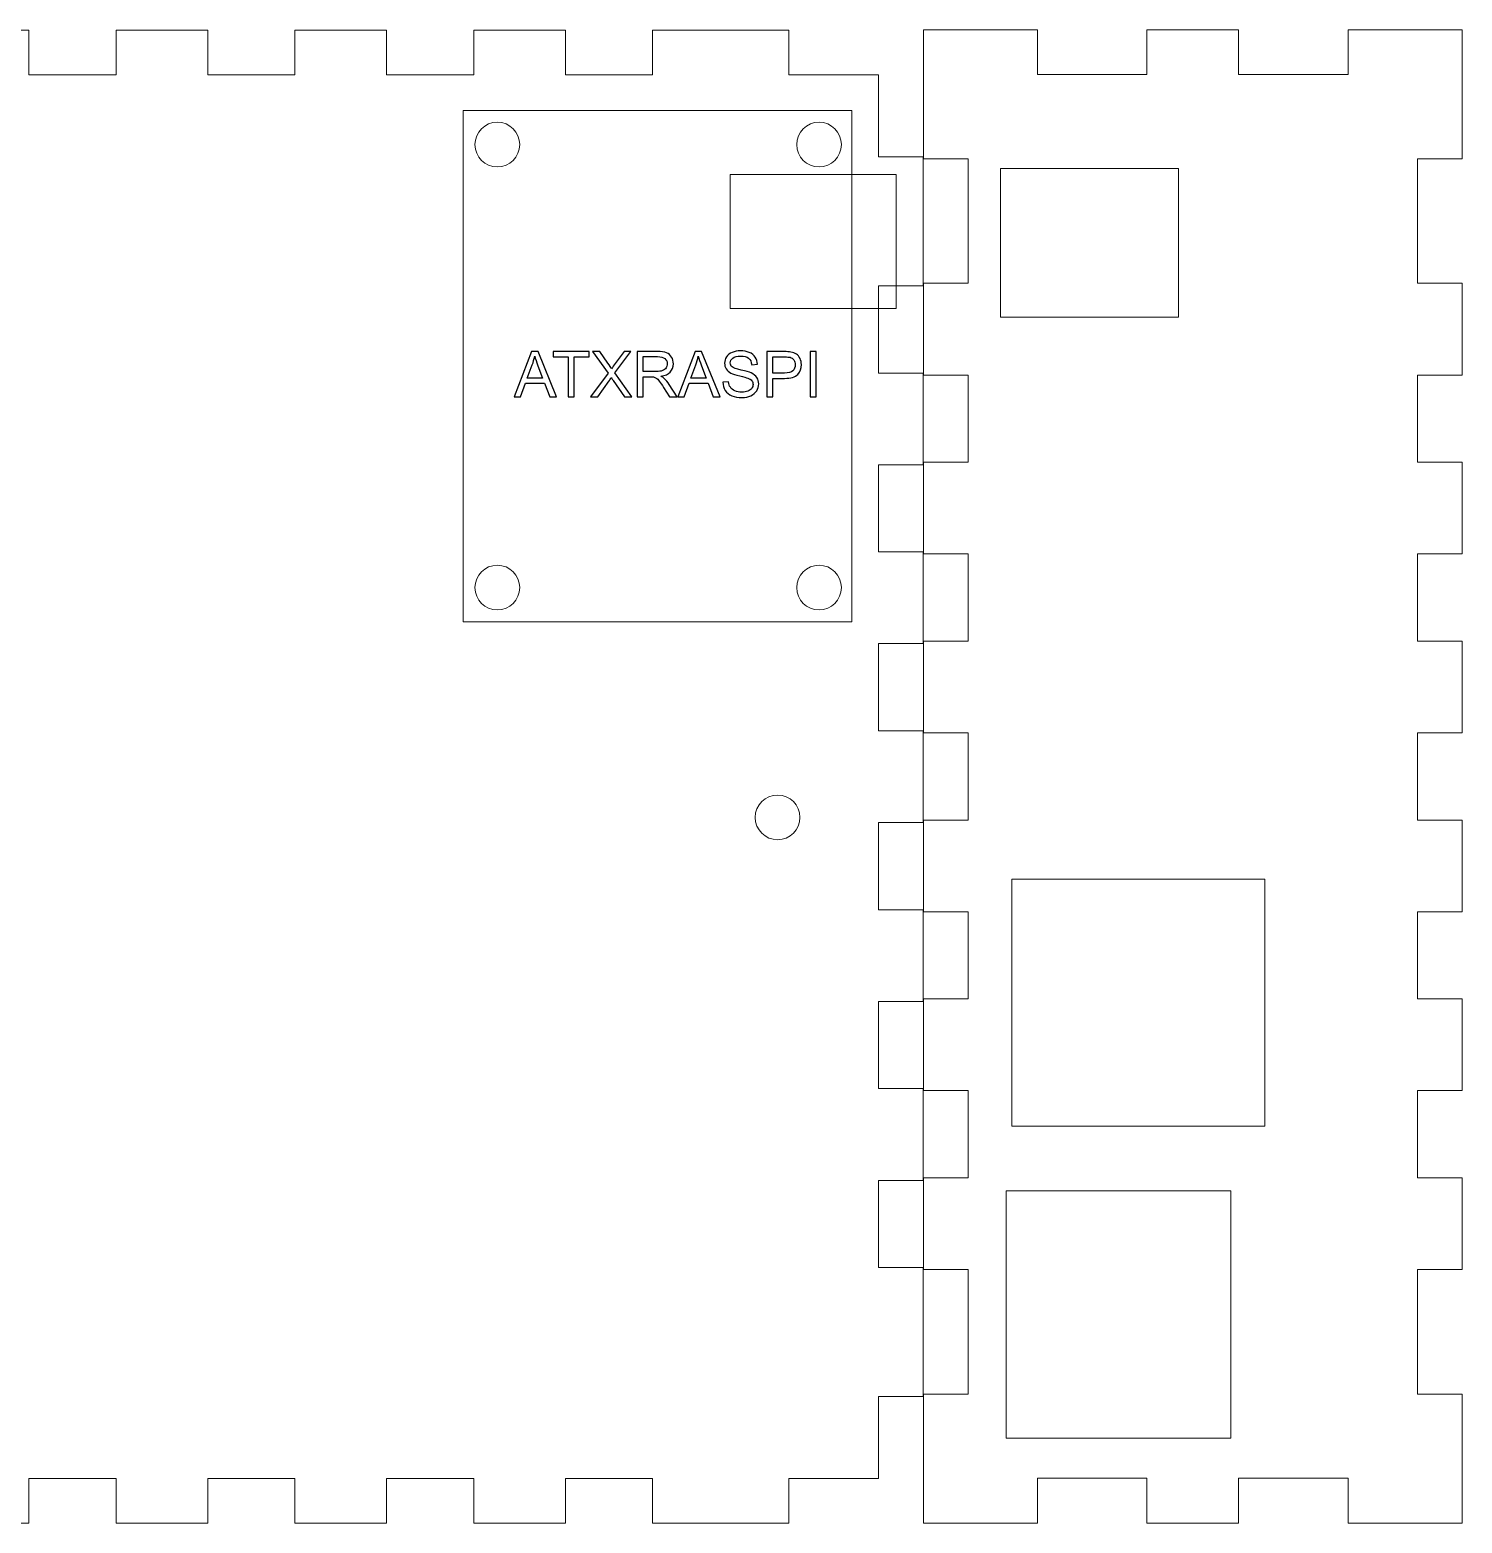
# Model space of a CAD drawing. Header units: inches. Extents: x -3.8 to 3.6, y -5.4 to 5.3.
# Drawn here: x -0.213 to 3.571, y -2.563 to 1.38 of the extents above; entities that cross this region are included whole.
import ezdxf

# ---------------------------------------------------------------- set-up
doc = ezdxf.new("R2010")
doc.units = ezdxf.units.IN
doc.header["$MEASUREMENT"] = 0
doc.layers.add('MAKERCASE', color=7, linetype='Continuous')
doc.layers.add('PI mount holes', color=7, linetype='Continuous')

msp = doc.modelspace()

# ---------------------------------------------------------------- linework, layer by layer
at = {"color": 240, "lineweight": 9}
msp.add_lwpolyline([(1.638, 0.6439), (2.0759, 0.6439), (2.0759, 0.9983), (1.638, 0.9983), (1.638, 0.6439)], close=True, dxfattribs=at)
for points in [[(1.9595, 1.1667), (1.9595, 1.1667), (0.9325, 1.1667), (0.9325, 1.1667)], [(0.9325, 1.1667), (0.9325, 1.1667), (0.9325, -0.1829), (0.9325, -0.1829)], [(1.9595, -0.1829), (1.9595, -0.1829), (1.9595, 1.1667), (1.9595, 1.1667)], [(0.9325, -0.1829), (0.9325, -0.1829), (1.9595, -0.1829), (1.9595, -0.1829)]]:
    msp.add_open_spline(points, degree=3, dxfattribs=at)
for points in [[(1.0816, 1.0771), (1.0816, 1.1097), (1.0551, 1.1361), (1.0225, 1.1361), (1.0225, 1.1361), (0.9899, 1.1361), (0.9634, 1.1097), (0.9634, 1.0771), (0.9634, 1.0771), (0.9634, 1.0445), (0.9899, 1.018), (1.0225, 1.018), (1.0225, 1.018), (1.0551, 1.018), (1.0816, 1.0445), (1.0816, 1.0771)], [(1.9315, 1.0771), (1.9315, 1.1097), (1.9051, 1.1361), (1.8725, 1.1361), (1.8725, 1.1361), (1.8399, 1.1361), (1.8134, 1.1097), (1.8134, 1.0771), (1.8134, 1.0771), (1.8134, 1.0445), (1.8399, 1.018), (1.8725, 1.018), (1.8725, 1.018), (1.9051, 1.018), (1.9315, 1.0445), (1.9315, 1.0771)], [(1.0816, -0.0929), (1.0816, -0.0603), (1.0551, -0.0338), (1.0225, -0.0338), (1.0225, -0.0338), (0.9899, -0.0338), (0.9634, -0.0603), (0.9634, -0.0929), (0.9634, -0.0929), (0.9634, -0.1255), (0.9899, -0.152), (1.0225, -0.152), (1.0225, -0.152), (1.0551, -0.152), (1.0816, -0.1255), (1.0816, -0.0929)], [(1.9315, -0.0929), (1.9315, -0.0603), (1.9051, -0.0338), (1.8725, -0.0338), (1.8725, -0.0338), (1.8399, -0.0338), (1.8134, -0.0603), (1.8134, -0.0929), (1.8134, -0.0929), (1.8134, -0.1255), (1.8399, -0.152), (1.8725, -0.152), (1.8725, -0.152), (1.9051, -0.152), (1.9315, -0.1255), (1.9315, -0.0929)]]:
    msp.add_open_spline(points, degree=3, knots=[0, 0, 0, 0, 0.2, 0.2, 0.2, 0.2, 0.4, 0.4, 0.4, 0.4, 0.6, 0.6, 0.6, 0.6, 1, 1, 1, 1], dxfattribs=at)
at = {"color": 240}
for points, knots in [([(1.0673, 0.4111), (1.0673, 0.4111), (1.1131, 0.5304), (1.1131, 0.5304), (1.1131, 0.5304), (1.1131, 0.5304), (1.1301, 0.5304), (1.1301, 0.5304), (1.1301, 0.5304), (1.1301, 0.5304), (1.1789, 0.4111), (1.1789, 0.4111), (1.1789, 0.4111), (1.1789, 0.4111), (1.1609, 0.4111), (1.1609, 0.4111), (1.1609, 0.4111), (1.1609, 0.4111), (1.147, 0.4472), (1.147, 0.4472), (1.147, 0.4472), (1.147, 0.4472), (1.0971, 0.4472), (1.0971, 0.4472), (1.0971, 0.4472), (1.0971, 0.4472), (1.084, 0.4111), (1.084, 0.4111), (1.084, 0.4111), (1.084, 0.4111), (1.0673, 0.4111), (1.0673, 0.4111)], [0, 0, 0, 0, 0.111111, 0.111111, 0.111111, 0.111111, 0.222222, 0.222222, 0.222222, 0.222222, 0.333333, 0.333333, 0.333333, 0.333333, 0.444444, 0.444444, 0.444444, 0.444444, 0.555556, 0.555556, 0.555556, 0.555556, 0.666667, 0.666667, 0.666667, 0.666667, 0.777778, 0.777778, 0.777778, 0.777778, 1, 1, 1, 1]), ([(1.1017, 0.4601), (1.1017, 0.4601), (1.1421, 0.4601), (1.1421, 0.4601), (1.1421, 0.4601), (1.1421, 0.4601), (1.1297, 0.4931), (1.1297, 0.4931), (1.1297, 0.4931), (1.1259, 0.5031), (1.1231, 0.5114), (1.1212, 0.5178), (1.1212, 0.5178), (1.1197, 0.5102), (1.1176, 0.5026), (1.1148, 0.495), (1.1148, 0.495), (1.1148, 0.495), (1.1017, 0.4601), (1.1017, 0.4601)], [0, 0, 0, 0, 0.166667, 0.166667, 0.166667, 0.166667, 0.333333, 0.333333, 0.333333, 0.333333, 0.5, 0.5, 0.5, 0.5, 0.666667, 0.666667, 0.666667, 0.666667, 1, 1, 1, 1]), ([(1.2095, 0.4111), (1.2095, 0.4111), (1.2095, 0.5163), (1.2095, 0.5163), (1.2095, 0.5163), (1.2095, 0.5163), (1.1702, 0.5163), (1.1702, 0.5163), (1.1702, 0.5163), (1.1702, 0.5163), (1.1702, 0.5304), (1.1702, 0.5304), (1.1702, 0.5304), (1.1702, 0.5304), (1.2648, 0.5304), (1.2648, 0.5304), (1.2648, 0.5304), (1.2648, 0.5304), (1.2648, 0.5163), (1.2648, 0.5163), (1.2648, 0.5163), (1.2648, 0.5163), (1.2253, 0.5163), (1.2253, 0.5163), (1.2253, 0.5163), (1.2253, 0.5163), (1.2253, 0.4111), (1.2253, 0.4111), (1.2253, 0.4111), (1.2253, 0.4111), (1.2095, 0.4111), (1.2095, 0.4111)], [0, 0, 0, 0, 0.111111, 0.111111, 0.111111, 0.111111, 0.222222, 0.222222, 0.222222, 0.222222, 0.333333, 0.333333, 0.333333, 0.333333, 0.444444, 0.444444, 0.444444, 0.444444, 0.555556, 0.555556, 0.555556, 0.555556, 0.666667, 0.666667, 0.666667, 0.666667, 0.777778, 0.777778, 0.777778, 0.777778, 1, 1, 1, 1]), ([(1.2688, 0.4111), (1.2688, 0.4111), (1.315, 0.4732), (1.315, 0.4732), (1.315, 0.4732), (1.315, 0.4732), (1.2743, 0.5304), (1.2743, 0.5304), (1.2743, 0.5304), (1.2743, 0.5304), (1.2931, 0.5304), (1.2931, 0.5304), (1.2931, 0.5304), (1.2931, 0.5304), (1.3147, 0.4998), (1.3147, 0.4998), (1.3147, 0.4998), (1.3192, 0.4934), (1.3224, 0.4885), (1.3243, 0.4851), (1.3243, 0.4851), (1.327, 0.4895), (1.3301, 0.494), (1.3338, 0.4987), (1.3338, 0.4987), (1.3338, 0.4987), (1.3578, 0.5304), (1.3578, 0.5304), (1.3578, 0.5304), (1.3578, 0.5304), (1.375, 0.5304), (1.375, 0.5304), (1.375, 0.5304), (1.375, 0.5304), (1.3331, 0.4742), (1.3331, 0.4742), (1.3331, 0.4742), (1.3331, 0.4742), (1.3782, 0.4111), (1.3782, 0.4111), (1.3782, 0.4111), (1.3782, 0.4111), (1.3587, 0.4111), (1.3587, 0.4111), (1.3587, 0.4111), (1.3587, 0.4111), (1.3287, 0.4536), (1.3287, 0.4536), (1.3287, 0.4536), (1.327, 0.4561), (1.3252, 0.4587), (1.3234, 0.4616), (1.3234, 0.4616), (1.3208, 0.4573), (1.3189, 0.4543), (1.3177, 0.4527), (1.3177, 0.4527), (1.3177, 0.4527), (1.2878, 0.4111), (1.2878, 0.4111), (1.2878, 0.4111), (1.2878, 0.4111), (1.2688, 0.4111), (1.2688, 0.4111)], [0, 0, 0, 0, 0.058824, 0.058824, 0.058824, 0.058824, 0.117647, 0.117647, 0.117647, 0.117647, 0.176471, 0.176471, 0.176471, 0.176471, 0.235294, 0.235294, 0.235294, 0.235294, 0.294118, 0.294118, 0.294118, 0.294118, 0.352941, 0.352941, 0.352941, 0.352941, 0.411765, 0.411765, 0.411765, 0.411765, 0.470588, 0.470588, 0.470588, 0.470588, 0.529412, 0.529412, 0.529412, 0.529412, 0.588235, 0.588235, 0.588235, 0.588235, 0.647059, 0.647059, 0.647059, 0.647059, 0.705882, 0.705882, 0.705882, 0.705882, 0.764706, 0.764706, 0.764706, 0.764706, 0.823529, 0.823529, 0.823529, 0.823529, 0.882353, 0.882353, 0.882353, 0.882353, 1, 1, 1, 1]), ([(1.3924, 0.4111), (1.3924, 0.4111), (1.3924, 0.5304), (1.3924, 0.5304), (1.3924, 0.5304), (1.3924, 0.5304), (1.4453, 0.5304), (1.4453, 0.5304), (1.4453, 0.5304), (1.4559, 0.5304), (1.464, 0.5293), (1.4695, 0.5272), (1.4695, 0.5272), (1.4751, 0.525), (1.4795, 0.5212), (1.4828, 0.5158), (1.4828, 0.5158), (1.4861, 0.5104), (1.4877, 0.5044), (1.4877, 0.4978), (1.4877, 0.4978), (1.4877, 0.4893), (1.485, 0.4822), (1.4795, 0.4764), (1.4795, 0.4764), (1.4741, 0.4706), (1.4656, 0.4669), (1.4541, 0.4653), (1.4541, 0.4653), (1.4583, 0.4633), (1.4615, 0.4614), (1.4637, 0.4594), (1.4637, 0.4594), (1.4683, 0.4552), (1.4726, 0.4499), (1.4768, 0.4435), (1.4768, 0.4435), (1.4768, 0.4435), (1.4975, 0.4111), (1.4975, 0.4111), (1.4975, 0.4111), (1.4975, 0.4111), (1.4777, 0.4111), (1.4777, 0.4111), (1.4777, 0.4111), (1.4777, 0.4111), (1.4619, 0.4359), (1.4619, 0.4359), (1.4619, 0.4359), (1.4573, 0.443), (1.4535, 0.4485), (1.4505, 0.4523), (1.4505, 0.4523), (1.4475, 0.4561), (1.4448, 0.4588), (1.4425, 0.4603), (1.4425, 0.4603), (1.4401, 0.4618), (1.4377, 0.4629), (1.4353, 0.4635), (1.4353, 0.4635), (1.4335, 0.4638), (1.4306, 0.464), (1.4265, 0.464), (1.4265, 0.464), (1.4265, 0.464), (1.4082, 0.464), (1.4082, 0.464), (1.4082, 0.464), (1.4082, 0.464), (1.4082, 0.4111), (1.4082, 0.4111), (1.4082, 0.4111), (1.4082, 0.4111), (1.3924, 0.4111), (1.3924, 0.4111)], [0, 0, 0, 0, 0.05, 0.05, 0.05, 0.05, 0.1, 0.1, 0.1, 0.1, 0.15, 0.15, 0.15, 0.15, 0.2, 0.2, 0.2, 0.2, 0.25, 0.25, 0.25, 0.25, 0.3, 0.3, 0.3, 0.3, 0.35, 0.35, 0.35, 0.35, 0.4, 0.4, 0.4, 0.4, 0.45, 0.45, 0.45, 0.45, 0.5, 0.5, 0.5, 0.5, 0.55, 0.55, 0.55, 0.55, 0.6, 0.6, 0.6, 0.6, 0.65, 0.65, 0.65, 0.65, 0.7, 0.7, 0.7, 0.7, 0.75, 0.75, 0.75, 0.75, 0.8, 0.8, 0.8, 0.8, 0.85, 0.85, 0.85, 0.85, 0.9, 0.9, 0.9, 0.9, 1, 1, 1, 1]), ([(1.4082, 0.4777), (1.4082, 0.4777), (1.4421, 0.4777), (1.4421, 0.4777), (1.4421, 0.4777), (1.4493, 0.4777), (1.455, 0.4785), (1.459, 0.48), (1.459, 0.48), (1.4631, 0.4815), (1.4662, 0.4838), (1.4683, 0.4871), (1.4683, 0.4871), (1.4704, 0.4904), (1.4715, 0.494), (1.4715, 0.4978), (1.4715, 0.4978), (1.4715, 0.5035), (1.4694, 0.5081), (1.4653, 0.5117), (1.4653, 0.5117), (1.4612, 0.5154), (1.4548, 0.5172), (1.4459, 0.5172), (1.4459, 0.5172), (1.4459, 0.5172), (1.4082, 0.5172), (1.4082, 0.5172), (1.4082, 0.5172), (1.4082, 0.5172), (1.4082, 0.4777), (1.4082, 0.4777)], [0, 0, 0, 0, 0.111111, 0.111111, 0.111111, 0.111111, 0.222222, 0.222222, 0.222222, 0.222222, 0.333333, 0.333333, 0.333333, 0.333333, 0.444444, 0.444444, 0.444444, 0.444444, 0.555556, 0.555556, 0.555556, 0.555556, 0.666667, 0.666667, 0.666667, 0.666667, 0.777778, 0.777778, 0.777778, 0.777778, 1, 1, 1, 1]), ([(1.4994, 0.4111), (1.4994, 0.4111), (1.5452, 0.5304), (1.5452, 0.5304), (1.5452, 0.5304), (1.5452, 0.5304), (1.5622, 0.5304), (1.5622, 0.5304), (1.5622, 0.5304), (1.5622, 0.5304), (1.6111, 0.4111), (1.6111, 0.4111), (1.6111, 0.4111), (1.6111, 0.4111), (1.5931, 0.4111), (1.5931, 0.4111), (1.5931, 0.4111), (1.5931, 0.4111), (1.5791, 0.4472), (1.5791, 0.4472), (1.5791, 0.4472), (1.5791, 0.4472), (1.5292, 0.4472), (1.5292, 0.4472), (1.5292, 0.4472), (1.5292, 0.4472), (1.5162, 0.4111), (1.5162, 0.4111), (1.5162, 0.4111), (1.5162, 0.4111), (1.4994, 0.4111), (1.4994, 0.4111)], [0, 0, 0, 0, 0.111111, 0.111111, 0.111111, 0.111111, 0.222222, 0.222222, 0.222222, 0.222222, 0.333333, 0.333333, 0.333333, 0.333333, 0.444444, 0.444444, 0.444444, 0.444444, 0.555556, 0.555556, 0.555556, 0.555556, 0.666667, 0.666667, 0.666667, 0.666667, 0.777778, 0.777778, 0.777778, 0.777778, 1, 1, 1, 1]), ([(1.5338, 0.4601), (1.5338, 0.4601), (1.5743, 0.4601), (1.5743, 0.4601), (1.5743, 0.4601), (1.5743, 0.4601), (1.5618, 0.4931), (1.5618, 0.4931), (1.5618, 0.4931), (1.558, 0.5031), (1.5552, 0.5114), (1.5534, 0.5178), (1.5534, 0.5178), (1.5518, 0.5102), (1.5497, 0.5026), (1.5469, 0.495), (1.5469, 0.495), (1.5469, 0.495), (1.5338, 0.4601), (1.5338, 0.4601)], [0, 0, 0, 0, 0.166667, 0.166667, 0.166667, 0.166667, 0.333333, 0.333333, 0.333333, 0.333333, 0.5, 0.5, 0.5, 0.5, 0.666667, 0.666667, 0.666667, 0.666667, 1, 1, 1, 1]), ([(1.6183, 0.4494), (1.6183, 0.4494), (1.6332, 0.4507), (1.6332, 0.4507), (1.6332, 0.4507), (1.6339, 0.4447), (1.6355, 0.4398), (1.6381, 0.436), (1.6381, 0.436), (1.6407, 0.4322), (1.6447, 0.4291), (1.6501, 0.4267), (1.6501, 0.4267), (1.6555, 0.4244), (1.6616, 0.4232), (1.6684, 0.4232), (1.6684, 0.4232), (1.6744, 0.4232), (1.6797, 0.4241), (1.6844, 0.4259), (1.6844, 0.4259), (1.689, 0.4277), (1.6924, 0.4301), (1.6947, 0.4332), (1.6947, 0.4332), (1.6969, 0.4364), (1.698, 0.4398), (1.698, 0.4435), (1.698, 0.4435), (1.698, 0.4472), (1.697, 0.4505), (1.6948, 0.4533), (1.6948, 0.4533), (1.6926, 0.4561), (1.689, 0.4584), (1.684, 0.4603), (1.684, 0.4603), (1.6808, 0.4615), (1.6738, 0.4635), (1.6628, 0.4661), (1.6628, 0.4661), (1.6519, 0.4688), (1.6442, 0.4712), (1.6398, 0.4736), (1.6398, 0.4736), (1.6341, 0.4765), (1.6298, 0.4803), (1.627, 0.4847), (1.627, 0.4847), (1.6242, 0.4891), (1.6229, 0.494), (1.6229, 0.4995), (1.6229, 0.4995), (1.6229, 0.5055), (1.6245, 0.5112), (1.628, 0.5164), (1.628, 0.5164), (1.6314, 0.5217), (1.6364, 0.5256), (1.6429, 0.5283), (1.6429, 0.5283), (1.6495, 0.531), (1.6568, 0.5324), (1.6648, 0.5324), (1.6648, 0.5324), (1.6737, 0.5324), (1.6815, 0.531), (1.6882, 0.5281), (1.6882, 0.5281), (1.695, 0.5253), (1.7002, 0.5211), (1.7038, 0.5156), (1.7038, 0.5156), (1.7074, 0.51), (1.7094, 0.5038), (1.7097, 0.4968), (1.7097, 0.4968), (1.7097, 0.4968), (1.6945, 0.4956), (1.6945, 0.4956), (1.6945, 0.4956), (1.6937, 0.5032), (1.691, 0.5089), (1.6863, 0.5127), (1.6863, 0.5127), (1.6816, 0.5166), (1.6747, 0.5185), (1.6655, 0.5185), (1.6655, 0.5185), (1.6559, 0.5185), (1.649, 0.5167), (1.6446, 0.5132), (1.6446, 0.5132), (1.6402, 0.5097), (1.638, 0.5055), (1.638, 0.5006), (1.638, 0.5006), (1.638, 0.4963), (1.6396, 0.4928), (1.6427, 0.49), (1.6427, 0.49), (1.6457, 0.4872), (1.6537, 0.4844), (1.6665, 0.4815), (1.6665, 0.4815), (1.6793, 0.4786), (1.6881, 0.4761), (1.6929, 0.4739), (1.6929, 0.4739), (1.6999, 0.4707), (1.705, 0.4666), (1.7083, 0.4617), (1.7083, 0.4617), (1.7116, 0.4568), (1.7132, 0.4512), (1.7132, 0.4448), (1.7132, 0.4448), (1.7132, 0.4384), (1.7114, 0.4324), (1.7078, 0.4268), (1.7078, 0.4268), (1.7042, 0.4212), (1.6989, 0.4169), (1.6921, 0.4137), (1.6921, 0.4137), (1.6853, 0.4106), (1.6777, 0.409), (1.6692, 0.409), (1.6692, 0.409), (1.6584, 0.409), (1.6493, 0.4106), (1.642, 0.4138), (1.642, 0.4138), (1.6347, 0.4169), (1.629, 0.4216), (1.6248, 0.428), (1.6248, 0.428), (1.6207, 0.4343), (1.6185, 0.4414), (1.6183, 0.4494)], [0, 0, 0, 0, 0.027778, 0.027778, 0.027778, 0.027778, 0.055556, 0.055556, 0.055556, 0.055556, 0.083333, 0.083333, 0.083333, 0.083333, 0.111111, 0.111111, 0.111111, 0.111111, 0.138889, 0.138889, 0.138889, 0.138889, 0.166667, 0.166667, 0.166667, 0.166667, 0.194444, 0.194444, 0.194444, 0.194444, 0.222222, 0.222222, 0.222222, 0.222222, 0.25, 0.25, 0.25, 0.25, 0.277778, 0.277778, 0.277778, 0.277778, 0.305556, 0.305556, 0.305556, 0.305556, 0.333333, 0.333333, 0.333333, 0.333333, 0.361111, 0.361111, 0.361111, 0.361111, 0.388889, 0.388889, 0.388889, 0.388889, 0.416667, 0.416667, 0.416667, 0.416667, 0.444444, 0.444444, 0.444444, 0.444444, 0.472222, 0.472222, 0.472222, 0.472222, 0.5, 0.5, 0.5, 0.5, 0.527778, 0.527778, 0.527778, 0.527778, 0.555556, 0.555556, 0.555556, 0.555556, 0.583333, 0.583333, 0.583333, 0.583333, 0.611111, 0.611111, 0.611111, 0.611111, 0.638889, 0.638889, 0.638889, 0.638889, 0.666667, 0.666667, 0.666667, 0.666667, 0.694444, 0.694444, 0.694444, 0.694444, 0.722222, 0.722222, 0.722222, 0.722222, 0.75, 0.75, 0.75, 0.75, 0.777778, 0.777778, 0.777778, 0.777778, 0.805556, 0.805556, 0.805556, 0.805556, 0.833333, 0.833333, 0.833333, 0.833333, 0.861111, 0.861111, 0.861111, 0.861111, 0.888889, 0.888889, 0.888889, 0.888889, 0.916667, 0.916667, 0.916667, 0.916667, 0.944444, 0.944444, 0.944444, 0.944444, 1, 1, 1, 1]), ([(1.7348, 0.4111), (1.7348, 0.4111), (1.7348, 0.5304), (1.7348, 0.5304), (1.7348, 0.5304), (1.7348, 0.5304), (1.7798, 0.5304), (1.7798, 0.5304), (1.7798, 0.5304), (1.7877, 0.5304), (1.7938, 0.53), (1.798, 0.5292), (1.798, 0.5292), (1.8038, 0.5283), (1.8087, 0.5264), (1.8127, 0.5237), (1.8127, 0.5237), (1.8167, 0.5209), (1.8199, 0.5171), (1.8223, 0.5122), (1.8223, 0.5122), (1.8247, 0.5072), (1.8259, 0.5018), (1.8259, 0.4959), (1.8259, 0.4959), (1.8259, 0.4857), (1.8227, 0.4771), (1.8162, 0.4701), (1.8162, 0.4701), (1.8097, 0.4631), (1.7981, 0.4596), (1.7812, 0.4596), (1.7812, 0.4596), (1.7812, 0.4596), (1.7506, 0.4596), (1.7506, 0.4596), (1.7506, 0.4596), (1.7506, 0.4596), (1.7506, 0.4111), (1.7506, 0.4111), (1.7506, 0.4111), (1.7506, 0.4111), (1.7348, 0.4111), (1.7348, 0.4111)], [0, 0, 0, 0, 0.083333, 0.083333, 0.083333, 0.083333, 0.166667, 0.166667, 0.166667, 0.166667, 0.25, 0.25, 0.25, 0.25, 0.333333, 0.333333, 0.333333, 0.333333, 0.416667, 0.416667, 0.416667, 0.416667, 0.5, 0.5, 0.5, 0.5, 0.583333, 0.583333, 0.583333, 0.583333, 0.666667, 0.666667, 0.666667, 0.666667, 0.75, 0.75, 0.75, 0.75, 0.833333, 0.833333, 0.833333, 0.833333, 1, 1, 1, 1]), ([(1.7506, 0.4737), (1.7506, 0.4737), (1.7815, 0.4737), (1.7815, 0.4737), (1.7815, 0.4737), (1.7917, 0.4737), (1.7989, 0.4755), (1.8032, 0.4793), (1.8032, 0.4793), (1.8075, 0.4832), (1.8096, 0.4885), (1.8096, 0.4954), (1.8096, 0.4954), (1.8096, 0.5004), (1.8084, 0.5047), (1.8058, 0.5082), (1.8058, 0.5082), (1.8033, 0.5118), (1.8, 0.5141), (1.7959, 0.5152), (1.7959, 0.5152), (1.7932, 0.5159), (1.7883, 0.5163), (1.7811, 0.5163), (1.7811, 0.5163), (1.7811, 0.5163), (1.7506, 0.5163), (1.7506, 0.5163), (1.7506, 0.5163), (1.7506, 0.5163), (1.7506, 0.4737), (1.7506, 0.4737)], [0, 0, 0, 0, 0.111111, 0.111111, 0.111111, 0.111111, 0.222222, 0.222222, 0.222222, 0.222222, 0.333333, 0.333333, 0.333333, 0.333333, 0.444444, 0.444444, 0.444444, 0.444444, 0.555556, 0.555556, 0.555556, 0.555556, 0.666667, 0.666667, 0.666667, 0.666667, 0.777778, 0.777778, 0.777778, 0.777778, 1, 1, 1, 1]), ([(1.8487, 0.4111), (1.8487, 0.4111), (1.8487, 0.5304), (1.8487, 0.5304), (1.8487, 0.5304), (1.8487, 0.5304), (1.8645, 0.5304), (1.8645, 0.5304), (1.8645, 0.5304), (1.8645, 0.5304), (1.8645, 0.4111), (1.8645, 0.4111), (1.8645, 0.4111), (1.8645, 0.4111), (1.8487, 0.4111), (1.8487, 0.4111)], [0, 0, 0, 0, 0.2, 0.2, 0.2, 0.2, 0.4, 0.4, 0.4, 0.4, 0.6, 0.6, 0.6, 0.6, 1, 1, 1, 1])]:
    msp.add_open_spline(points, degree=3, knots=knots, dxfattribs=at)
at = {"layer": 'MAKERCASE', "color": 114, "lineweight": 9}
for points in [[(2.3515, 0.6216), (2.8218, 0.6216), (2.8218, 1.014), (2.3515, 1.014), (2.3515, 0.6216)], [(2.3821, -1.5148), (3.0499, -1.5148), (3.0499, -0.8629), (2.3821, -0.8629), (2.3821, -1.5148)], [(2.3671, -2.3393), (2.9603, -2.3393), (2.9603, -1.6858), (2.3671, -1.6858), (2.3671, -2.3393)]]:
    msp.add_lwpolyline(points, close=True, dxfattribs=at)
at = {"layer": 'MAKERCASE', "color": 114, "lineweight": 0}
for points, knots in [([(2.0293, 1.2611), (2.0293, 1.2611), (2.0293, 1.0446), (2.0293, 1.0446), (2.0293, 1.0446), (2.0293, 1.0446), (2.1474, 1.0446), (2.1474, 1.0446), (2.1474, 1.0446), (2.1474, 1.0446), (2.1474, 0.704), (2.1474, 0.704), (2.1474, 0.704), (2.1474, 0.704), (2.0293, 0.704), (2.0293, 0.704), (2.0293, 0.704), (2.0293, 0.704), (2.0293, 0.4737), (2.0293, 0.4737), (2.0293, 0.4737), (2.0293, 0.4737), (2.1474, 0.4737), (2.1474, 0.4737), (2.1474, 0.4737), (2.1474, 0.4737), (2.1474, 0.2316), (2.1474, 0.2316), (2.1474, 0.2316), (2.1474, 0.2316), (2.0293, 0.2316), (2.0293, 0.2316), (2.0293, 0.2316), (2.0293, 0.2316), (2.0293, 0.0013), (2.0293, 0.0013), (2.0293, 0.0013), (2.0293, 0.0013), (2.1474, 0.0013), (2.1474, 0.0013), (2.1474, 0.0013), (2.1474, 0.0013), (2.1474, -0.2408), (2.1474, -0.2408), (2.1474, -0.2408), (2.1474, -0.2408), (2.0293, -0.2408), (2.0293, -0.2408), (2.0293, -0.2408), (2.0293, -0.2408), (2.0293, -0.4711), (2.0293, -0.4711), (2.0293, -0.4711), (2.0293, -0.4711), (2.1474, -0.4711), (2.1474, -0.4711), (2.1474, -0.4711), (2.1474, -0.4711), (2.1474, -0.7133), (2.1474, -0.7133), (2.1474, -0.7133), (2.1474, -0.7133), (2.0293, -0.7133), (2.0293, -0.7133), (2.0293, -0.7133), (2.0293, -0.7133), (2.0293, -0.9436), (2.0293, -0.9436), (2.0293, -0.9436), (2.0293, -0.9436), (2.1474, -0.9436), (2.1474, -0.9436), (2.1474, -0.9436), (2.1474, -0.9436), (2.1474, -1.1857), (2.1474, -1.1857), (2.1474, -1.1857), (2.1474, -1.1857), (2.0293, -1.1857), (2.0293, -1.1857), (2.0293, -1.1857), (2.0293, -1.1857), (2.0293, -1.416), (2.0293, -1.416), (2.0293, -1.416), (2.0293, -1.416), (2.1474, -1.416), (2.1474, -1.416), (2.1474, -1.416), (2.1474, -1.416), (2.1474, -1.6582), (2.1474, -1.6582), (2.1474, -1.6582), (2.1474, -1.6582), (2.0293, -1.6582), (2.0293, -1.6582), (2.0293, -1.6582), (2.0293, -1.6582), (2.0293, -1.8885), (2.0293, -1.8885), (2.0293, -1.8885), (2.0293, -1.8885), (2.1474, -1.8885), (2.1474, -1.8885), (2.1474, -1.8885), (2.1474, -1.8885), (2.1474, -2.229), (2.1474, -2.229), (2.1474, -2.229), (2.1474, -2.229), (2.0293, -2.229), (2.0293, -2.229), (2.0293, -2.229), (2.0293, -2.229), (2.0293, -2.4456), (2.0293, -2.4456), (2.0293, -2.4456), (2.0293, -2.4456), (1.793, -2.4456), (1.793, -2.4456), (1.793, -2.4456), (1.793, -2.4456), (1.793, -2.5637), (1.793, -2.5637), (1.793, -2.5637), (1.793, -2.5637), (1.4328, -2.5637), (1.4328, -2.5637), (1.4328, -2.5637), (1.4328, -2.5637), (1.4328, -2.4456), (1.4328, -2.4456), (1.4328, -2.4456), (1.4328, -2.4456), (1.2025, -2.4456), (1.2025, -2.4456), (1.2025, -2.4456), (1.2025, -2.4456), (1.2025, -2.5637), (1.2025, -2.5637), (1.2025, -2.5637), (1.2025, -2.5637), (0.9604, -2.5637), (0.9604, -2.5637), (0.9604, -2.5637), (0.9604, -2.5637), (0.9604, -2.4456), (0.9604, -2.4456), (0.9604, -2.4456), (0.9604, -2.4456), (0.73, -2.4456), (0.73, -2.4456), (0.73, -2.4456), (0.73, -2.4456), (0.73, -2.5637), (0.73, -2.5637), (0.73, -2.5637), (0.73, -2.5637), (0.4879, -2.5637), (0.4879, -2.5637), (0.4879, -2.5637), (0.4879, -2.5637), (0.4879, -2.4456), (0.4879, -2.4456), (0.4879, -2.4456), (0.4879, -2.4456), (0.2576, -2.4456), (0.2576, -2.4456), (0.2576, -2.4456), (0.2576, -2.4456), (0.2576, -2.5637), (0.2576, -2.5637), (0.2576, -2.5637), (0.2576, -2.5637), (0.0155, -2.5637), (0.0155, -2.5637), (0.0155, -2.5637), (0.0155, -2.5637), (0.0155, -2.4456), (0.0155, -2.4456), (0.0155, -2.4456), (0.0155, -2.4456), (-0.2148, -2.4456), (-0.2148, -2.4456), (-0.2148, -2.4456), (-0.2148, -2.4456), (-0.2148, -2.5637), (-0.2148, -2.5637), (-0.2148, -2.5637), (-0.2148, -2.5637), (-0.457, -2.5637), (-0.457, -2.5637), (-0.457, -2.5637), (-0.457, -2.5637), (-0.457, -2.4456), (-0.457, -2.4456), (-0.457, -2.4456), (-0.457, -2.4456), (-0.6873, -2.4456), (-0.6873, -2.4456), (-0.6873, -2.4456), (-0.6873, -2.4456), (-0.6873, -2.5637), (-0.6873, -2.5637), (-0.6873, -2.5637), (-0.6873, -2.5637), (-0.9294, -2.5637), (-0.9294, -2.5637), (-0.9294, -2.5637), (-0.9294, -2.5637), (-0.9294, -2.4456), (-0.9294, -2.4456), (-0.9294, -2.4456), (-0.9294, -2.4456), (-1.1597, -2.4456), (-1.1597, -2.4456), (-1.1597, -2.4456), (-1.1597, -2.4456), (-1.1597, -2.5637), (-1.1597, -2.5637), (-1.1597, -2.5637), (-1.1597, -2.5637), (-1.4018, -2.5637), (-1.4018, -2.5637), (-1.4018, -2.5637), (-1.4018, -2.5637), (-1.4018, -2.4456), (-1.4018, -2.4456), (-1.4018, -2.4456), (-1.4018, -2.4456), (-1.6322, -2.4456), (-1.6322, -2.4456), (-1.6322, -2.4456), (-1.6322, -2.4456), (-1.6322, -2.5637), (-1.6322, -2.5637), (-1.6322, -2.5637), (-1.6322, -2.5637), (-1.8743, -2.5637), (-1.8743, -2.5637), (-1.8743, -2.5637), (-1.8743, -2.5637), (-1.8743, -2.4456), (-1.8743, -2.4456), (-1.8743, -2.4456), (-1.8743, -2.4456), (-2.1046, -2.4456), (-2.1046, -2.4456), (-2.1046, -2.4456), (-2.1046, -2.4456), (-2.1046, -2.5637), (-2.1046, -2.5637), (-2.1046, -2.5637), (-2.1046, -2.5637), (-2.3467, -2.5637), (-2.3467, -2.5637), (-2.3467, -2.5637), (-2.3467, -2.5637), (-2.3467, -2.4456), (-2.3467, -2.4456), (-2.3467, -2.4456), (-2.3467, -2.4456), (-2.577, -2.4456), (-2.577, -2.4456), (-2.577, -2.4456), (-2.577, -2.4456), (-2.577, -2.5637), (-2.577, -2.5637), (-2.577, -2.5637), (-2.577, -2.5637), (-2.8192, -2.5637), (-2.8192, -2.5637), (-2.8192, -2.5637), (-2.8192, -2.5637), (-2.8192, -2.4456), (-2.8192, -2.4456), (-2.8192, -2.4456), (-2.8192, -2.4456), (-3.0495, -2.4456), (-3.0495, -2.4456), (-3.0495, -2.4456), (-3.0495, -2.4456), (-3.0495, -2.5637), (-3.0495, -2.5637), (-3.0495, -2.5637), (-3.0495, -2.5637), (-3.4097, -2.5637), (-3.4097, -2.5637), (-3.4097, -2.5637), (-3.4097, -2.5637), (-3.4097, -2.4456), (-3.4097, -2.4456), (-3.4097, -2.4456), (-3.4097, -2.4456), (-3.6459, -2.4456), (-3.6459, -2.4456), (-3.6459, -2.4456), (-3.6459, -2.4456), (-3.6459, -2.229), (-3.6459, -2.229), (-3.6459, -2.229), (-3.6459, -2.229), (-3.764, -2.229), (-3.764, -2.229), (-3.764, -2.229), (-3.764, -2.229), (-3.764, -1.8885), (-3.764, -1.8885), (-3.764, -1.8885), (-3.764, -1.8885), (-3.6459, -1.8885), (-3.6459, -1.8885), (-3.6459, -1.8885), (-3.6459, -1.8885), (-3.6459, -1.6582), (-3.6459, -1.6582), (-3.6459, -1.6582), (-3.6459, -1.6582), (-3.764, -1.6582), (-3.764, -1.6582), (-3.764, -1.6582), (-3.764, -1.6582), (-3.764, -1.416), (-3.764, -1.416), (-3.764, -1.416), (-3.764, -1.416), (-3.6459, -1.416), (-3.6459, -1.416), (-3.6459, -1.416), (-3.6459, -1.416), (-3.6459, -1.1857), (-3.6459, -1.1857), (-3.6459, -1.1857), (-3.6459, -1.1857), (-3.764, -1.1857), (-3.764, -1.1857), (-3.764, -1.1857), (-3.764, -1.1857), (-3.764, -0.9436), (-3.764, -0.9436), (-3.764, -0.9436), (-3.764, -0.9436), (-3.6459, -0.9436), (-3.6459, -0.9436), (-3.6459, -0.9436), (-3.6459, -0.9436), (-3.6459, -0.7133), (-3.6459, -0.7133), (-3.6459, -0.7133), (-3.6459, -0.7133), (-3.764, -0.7133), (-3.764, -0.7133), (-3.764, -0.7133), (-3.764, -0.7133), (-3.764, -0.4711), (-3.764, -0.4711), (-3.764, -0.4711), (-3.764, -0.4711), (-3.6459, -0.4711), (-3.6459, -0.4711), (-3.6459, -0.4711), (-3.6459, -0.4711), (-3.6459, -0.2408), (-3.6459, -0.2408), (-3.6459, -0.2408), (-3.6459, -0.2408), (-3.764, -0.2408), (-3.764, -0.2408), (-3.764, -0.2408), (-3.764, -0.2408), (-3.764, 0.0013), (-3.764, 0.0013), (-3.764, 0.0013), (-3.764, 0.0013), (-3.6459, 0.0013), (-3.6459, 0.0013), (-3.6459, 0.0013), (-3.6459, 0.0013), (-3.6459, 0.2316), (-3.6459, 0.2316), (-3.6459, 0.2316), (-3.6459, 0.2316), (-3.764, 0.2316), (-3.764, 0.2316), (-3.764, 0.2316), (-3.764, 0.2316), (-3.764, 0.4737), (-3.764, 0.4737), (-3.764, 0.4737), (-3.764, 0.4737), (-3.6459, 0.4737), (-3.6459, 0.4737), (-3.6459, 0.4737), (-3.6459, 0.4737), (-3.6459, 0.704), (-3.6459, 0.704), (-3.6459, 0.704), (-3.6459, 0.704), (-3.764, 0.704), (-3.764, 0.704), (-3.764, 0.704), (-3.764, 0.704), (-3.764, 1.0446), (-3.764, 1.0446), (-3.764, 1.0446), (-3.764, 1.0446), (-3.6459, 1.0446), (-3.6459, 1.0446), (-3.6459, 1.0446), (-3.6459, 1.0446), (-3.6459, 1.2611), (-3.6459, 1.2611), (-3.6459, 1.2611), (-3.6459, 1.2611), (-3.4097, 1.2611), (-3.4097, 1.2611), (-3.4097, 1.2611), (-3.4097, 1.2611), (-3.4097, 1.3792), (-3.4097, 1.3792), (-3.4097, 1.3792), (-3.4097, 1.3792), (-3.0495, 1.3792), (-3.0495, 1.3792), (-3.0495, 1.3792), (-3.0495, 1.3792), (-3.0495, 1.2611), (-3.0495, 1.2611), (-3.0495, 1.2611), (-3.0495, 1.2611), (-2.8192, 1.2611), (-2.8192, 1.2611), (-2.8192, 1.2611), (-2.8192, 1.2611), (-2.8192, 1.3792), (-2.8192, 1.3792), (-2.8192, 1.3792), (-2.8192, 1.3792), (-2.577, 1.3792), (-2.577, 1.3792), (-2.577, 1.3792), (-2.577, 1.3792), (-2.577, 1.2611), (-2.577, 1.2611), (-2.577, 1.2611), (-2.577, 1.2611), (-2.3467, 1.2611), (-2.3467, 1.2611), (-2.3467, 1.2611), (-2.3467, 1.2611), (-2.3467, 1.3792), (-2.3467, 1.3792), (-2.3467, 1.3792), (-2.3467, 1.3792), (-2.1046, 1.3792), (-2.1046, 1.3792), (-2.1046, 1.3792), (-2.1046, 1.3792), (-2.1046, 1.2611), (-2.1046, 1.2611), (-2.1046, 1.2611), (-2.1046, 1.2611), (-1.8743, 1.2611), (-1.8743, 1.2611), (-1.8743, 1.2611), (-1.8743, 1.2611), (-1.8743, 1.3792), (-1.8743, 1.3792), (-1.8743, 1.3792), (-1.8743, 1.3792), (-1.6322, 1.3792), (-1.6322, 1.3792), (-1.6322, 1.3792), (-1.6322, 1.3792), (-1.6322, 1.2611), (-1.6322, 1.2611), (-1.6322, 1.2611), (-1.6322, 1.2611), (-1.4018, 1.2611), (-1.4018, 1.2611), (-1.4018, 1.2611), (-1.4018, 1.2611), (-1.4018, 1.3792), (-1.4018, 1.3792), (-1.4018, 1.3792), (-1.4018, 1.3792), (-1.1597, 1.3792), (-1.1597, 1.3792), (-1.1597, 1.3792), (-1.1597, 1.3792), (-1.1597, 1.2611), (-1.1597, 1.2611), (-1.1597, 1.2611), (-1.1597, 1.2611), (-0.9294, 1.2611), (-0.9294, 1.2611), (-0.9294, 1.2611), (-0.9294, 1.2611), (-0.9294, 1.3792), (-0.9294, 1.3792), (-0.9294, 1.3792), (-0.9294, 1.3792), (-0.6873, 1.3792), (-0.6873, 1.3792), (-0.6873, 1.3792), (-0.6873, 1.3792), (-0.6873, 1.2611), (-0.6873, 1.2611), (-0.6873, 1.2611), (-0.6873, 1.2611), (-0.457, 1.2611), (-0.457, 1.2611), (-0.457, 1.2611), (-0.457, 1.2611), (-0.457, 1.3792), (-0.457, 1.3792), (-0.457, 1.3792), (-0.457, 1.3792), (-0.2148, 1.3792), (-0.2148, 1.3792), (-0.2148, 1.3792), (-0.2148, 1.3792), (-0.2148, 1.2611), (-0.2148, 1.2611), (-0.2148, 1.2611), (-0.2148, 1.2611), (0.0155, 1.2611), (0.0155, 1.2611), (0.0155, 1.2611), (0.0155, 1.2611), (0.0155, 1.3792), (0.0155, 1.3792), (0.0155, 1.3792), (0.0155, 1.3792), (0.2576, 1.3792), (0.2576, 1.3792), (0.2576, 1.3792), (0.2576, 1.3792), (0.2576, 1.2611), (0.2576, 1.2611), (0.2576, 1.2611), (0.2576, 1.2611), (0.4879, 1.2611), (0.4879, 1.2611), (0.4879, 1.2611), (0.4879, 1.2611), (0.4879, 1.3792), (0.4879, 1.3792), (0.4879, 1.3792), (0.4879, 1.3792), (0.73, 1.3792), (0.73, 1.3792), (0.73, 1.3792), (0.73, 1.3792), (0.73, 1.2611), (0.73, 1.2611), (0.73, 1.2611), (0.73, 1.2611), (0.9604, 1.2611), (0.9604, 1.2611), (0.9604, 1.2611), (0.9604, 1.2611), (0.9604, 1.3792), (0.9604, 1.3792), (0.9604, 1.3792), (0.9604, 1.3792), (1.2025, 1.3792), (1.2025, 1.3792), (1.2025, 1.3792), (1.2025, 1.3792), (1.2025, 1.2611), (1.2025, 1.2611), (1.2025, 1.2611), (1.2025, 1.2611), (1.4328, 1.2611), (1.4328, 1.2611), (1.4328, 1.2611), (1.4328, 1.2611), (1.4328, 1.3792), (1.4328, 1.3792), (1.4328, 1.3792), (1.4328, 1.3792), (1.793, 1.3792), (1.793, 1.3792), (1.793, 1.3792), (1.793, 1.3792), (1.793, 1.2611), (1.793, 1.2611), (1.793, 1.2611), (1.793, 1.2611), (2.0293, 1.2611), (2.0293, 1.2611)], [0, 0, 0, 0, 0.006711, 0.006711, 0.006711, 0.006711, 0.013423, 0.013423, 0.013423, 0.013423, 0.020134, 0.020134, 0.020134, 0.020134, 0.026846, 0.026846, 0.026846, 0.026846, 0.033557, 0.033557, 0.033557, 0.033557, 0.040268, 0.040268, 0.040268, 0.040268, 0.04698, 0.04698, 0.04698, 0.04698, 0.053691, 0.053691, 0.053691, 0.053691, 0.060403, 0.060403, 0.060403, 0.060403, 0.067114, 0.067114, 0.067114, 0.067114, 0.073826, 0.073826, 0.073826, 0.073826, 0.080537, 0.080537, 0.080537, 0.080537, 0.087248, 0.087248, 0.087248, 0.087248, 0.09396, 0.09396, 0.09396, 0.09396, 0.100671, 0.100671, 0.100671, 0.100671, 0.107383, 0.107383, 0.107383, 0.107383, 0.114094, 0.114094, 0.114094, 0.114094, 0.120805, 0.120805, 0.120805, 0.120805, 0.127517, 0.127517, 0.127517, 0.127517, 0.134228, 0.134228, 0.134228, 0.134228, 0.14094, 0.14094, 0.14094, 0.14094, 0.147651, 0.147651, 0.147651, 0.147651, 0.154362, 0.154362, 0.154362, 0.154362, 0.161074, 0.161074, 0.161074, 0.161074, 0.167785, 0.167785, 0.167785, 0.167785, 0.174497, 0.174497, 0.174497, 0.174497, 0.181208, 0.181208, 0.181208, 0.181208, 0.187919, 0.187919, 0.187919, 0.187919, 0.194631, 0.194631, 0.194631, 0.194631, 0.201342, 0.201342, 0.201342, 0.201342, 0.208054, 0.208054, 0.208054, 0.208054, 0.214765, 0.214765, 0.214765, 0.214765, 0.221477, 0.221477, 0.221477, 0.221477, 0.228188, 0.228188, 0.228188, 0.228188, 0.234899, 0.234899, 0.234899, 0.234899, 0.241611, 0.241611, 0.241611, 0.241611, 0.248322, 0.248322, 0.248322, 0.248322, 0.255034, 0.255034, 0.255034, 0.255034, 0.261745, 0.261745, 0.261745, 0.261745, 0.268456, 0.268456, 0.268456, 0.268456, 0.275168, 0.275168, 0.275168, 0.275168, 0.281879, 0.281879, 0.281879, 0.281879, 0.288591, 0.288591, 0.288591, 0.288591, 0.295302, 0.295302, 0.295302, 0.295302, 0.302013, 0.302013, 0.302013, 0.302013, 0.308725, 0.308725, 0.308725, 0.308725, 0.315436, 0.315436, 0.315436, 0.315436, 0.322148, 0.322148, 0.322148, 0.322148, 0.328859, 0.328859, 0.328859, 0.328859, 0.33557, 0.33557, 0.33557, 0.33557, 0.342282, 0.342282, 0.342282, 0.342282, 0.348993, 0.348993, 0.348993, 0.348993, 0.355705, 0.355705, 0.355705, 0.355705, 0.362416, 0.362416, 0.362416, 0.362416, 0.369128, 0.369128, 0.369128, 0.369128, 0.375839, 0.375839, 0.375839, 0.375839, 0.38255, 0.38255, 0.38255, 0.38255, 0.389262, 0.389262, 0.389262, 0.389262, 0.395973, 0.395973, 0.395973, 0.395973, 0.402685, 0.402685, 0.402685, 0.402685, 0.409396, 0.409396, 0.409396, 0.409396, 0.416107, 0.416107, 0.416107, 0.416107, 0.422819, 0.422819, 0.422819, 0.422819, 0.42953, 0.42953, 0.42953, 0.42953, 0.436242, 0.436242, 0.436242, 0.436242, 0.442953, 0.442953, 0.442953, 0.442953, 0.449664, 0.449664, 0.449664, 0.449664, 0.456376, 0.456376, 0.456376, 0.456376, 0.463087, 0.463087, 0.463087, 0.463087, 0.469799, 0.469799, 0.469799, 0.469799, 0.47651, 0.47651, 0.47651, 0.47651, 0.483221, 0.483221, 0.483221, 0.483221, 0.489933, 0.489933, 0.489933, 0.489933, 0.496644, 0.496644, 0.496644, 0.496644, 0.503356, 0.503356, 0.503356, 0.503356, 0.510067, 0.510067, 0.510067, 0.510067, 0.516779, 0.516779, 0.516779, 0.516779, 0.52349, 0.52349, 0.52349, 0.52349, 0.530201, 0.530201, 0.530201, 0.530201, 0.536913, 0.536913, 0.536913, 0.536913, 0.543624, 0.543624, 0.543624, 0.543624, 0.550336, 0.550336, 0.550336, 0.550336, 0.557047, 0.557047, 0.557047, 0.557047, 0.563758, 0.563758, 0.563758, 0.563758, 0.57047, 0.57047, 0.57047, 0.57047, 0.577181, 0.577181, 0.577181, 0.577181, 0.583893, 0.583893, 0.583893, 0.583893, 0.590604, 0.590604, 0.590604, 0.590604, 0.597315, 0.597315, 0.597315, 0.597315, 0.604027, 0.604027, 0.604027, 0.604027, 0.610738, 0.610738, 0.610738, 0.610738, 0.61745, 0.61745, 0.61745, 0.61745, 0.624161, 0.624161, 0.624161, 0.624161, 0.630872, 0.630872, 0.630872, 0.630872, 0.637584, 0.637584, 0.637584, 0.637584, 0.644295, 0.644295, 0.644295, 0.644295, 0.651007, 0.651007, 0.651007, 0.651007, 0.657718, 0.657718, 0.657718, 0.657718, 0.66443, 0.66443, 0.66443, 0.66443, 0.671141, 0.671141, 0.671141, 0.671141, 0.677852, 0.677852, 0.677852, 0.677852, 0.684564, 0.684564, 0.684564, 0.684564, 0.691275, 0.691275, 0.691275, 0.691275, 0.697987, 0.697987, 0.697987, 0.697987, 0.704698, 0.704698, 0.704698, 0.704698, 0.711409, 0.711409, 0.711409, 0.711409, 0.718121, 0.718121, 0.718121, 0.718121, 0.724832, 0.724832, 0.724832, 0.724832, 0.731544, 0.731544, 0.731544, 0.731544, 0.738255, 0.738255, 0.738255, 0.738255, 0.744966, 0.744966, 0.744966, 0.744966, 0.751678, 0.751678, 0.751678, 0.751678, 0.758389, 0.758389, 0.758389, 0.758389, 0.765101, 0.765101, 0.765101, 0.765101, 0.771812, 0.771812, 0.771812, 0.771812, 0.778523, 0.778523, 0.778523, 0.778523, 0.785235, 0.785235, 0.785235, 0.785235, 0.791946, 0.791946, 0.791946, 0.791946, 0.798658, 0.798658, 0.798658, 0.798658, 0.805369, 0.805369, 0.805369, 0.805369, 0.812081, 0.812081, 0.812081, 0.812081, 0.818792, 0.818792, 0.818792, 0.818792, 0.825503, 0.825503, 0.825503, 0.825503, 0.832215, 0.832215, 0.832215, 0.832215, 0.838926, 0.838926, 0.838926, 0.838926, 0.845638, 0.845638, 0.845638, 0.845638, 0.852349, 0.852349, 0.852349, 0.852349, 0.85906, 0.85906, 0.85906, 0.85906, 0.865772, 0.865772, 0.865772, 0.865772, 0.872483, 0.872483, 0.872483, 0.872483, 0.879195, 0.879195, 0.879195, 0.879195, 0.885906, 0.885906, 0.885906, 0.885906, 0.892617, 0.892617, 0.892617, 0.892617, 0.899329, 0.899329, 0.899329, 0.899329, 0.90604, 0.90604, 0.90604, 0.90604, 0.912752, 0.912752, 0.912752, 0.912752, 0.919463, 0.919463, 0.919463, 0.919463, 0.926174, 0.926174, 0.926174, 0.926174, 0.932886, 0.932886, 0.932886, 0.932886, 0.939597, 0.939597, 0.939597, 0.939597, 0.946309, 0.946309, 0.946309, 0.946309, 0.95302, 0.95302, 0.95302, 0.95302, 0.959732, 0.959732, 0.959732, 0.959732, 0.966443, 0.966443, 0.966443, 0.966443, 0.973154, 0.973154, 0.973154, 0.973154, 0.979866, 0.979866, 0.979866, 0.979866, 0.986577, 0.986577, 0.986577, 0.986577, 1, 1, 1, 1]), ([(3.5715, 1.3799), (3.5715, 1.3799), (3.5715, 1.0393), (3.5715, 1.0393), (3.5715, 1.0393), (3.5715, 1.0393), (3.4534, 1.0393), (3.4534, 1.0393), (3.4534, 1.0393), (3.4534, 1.0393), (3.4534, 0.7106), (3.4534, 0.7106), (3.4534, 0.7106), (3.4534, 0.7106), (3.5715, 0.7106), (3.5715, 0.7106), (3.5715, 0.7106), (3.5715, 0.7106), (3.5715, 0.4685), (3.5715, 0.4685), (3.5715, 0.4685), (3.5715, 0.4685), (3.4534, 0.4685), (3.4534, 0.4685), (3.4534, 0.4685), (3.4534, 0.4685), (3.4534, 0.2382), (3.4534, 0.2382), (3.4534, 0.2382), (3.4534, 0.2382), (3.5715, 0.2382), (3.5715, 0.2382), (3.5715, 0.2382), (3.5715, 0.2382), (3.5715, -0.004), (3.5715, -0.004), (3.5715, -0.004), (3.5715, -0.004), (3.4534, -0.004), (3.4534, -0.004), (3.4534, -0.004), (3.4534, -0.004), (3.4534, -0.2343), (3.4534, -0.2343), (3.4534, -0.2343), (3.4534, -0.2343), (3.5715, -0.2343), (3.5715, -0.2343), (3.5715, -0.2343), (3.5715, -0.2343), (3.5715, -0.4764), (3.5715, -0.4764), (3.5715, -0.4764), (3.5715, -0.4764), (3.4534, -0.4764), (3.4534, -0.4764), (3.4534, -0.4764), (3.4534, -0.4764), (3.4534, -0.7067), (3.4534, -0.7067), (3.4534, -0.7067), (3.4534, -0.7067), (3.5715, -0.7067), (3.5715, -0.7067), (3.5715, -0.7067), (3.5715, -0.7067), (3.5715, -0.9489), (3.5715, -0.9489), (3.5715, -0.9489), (3.5715, -0.9489), (3.4534, -0.9489), (3.4534, -0.9489), (3.4534, -0.9489), (3.4534, -0.9489), (3.4534, -1.1792), (3.4534, -1.1792), (3.4534, -1.1792), (3.4534, -1.1792), (3.5715, -1.1792), (3.5715, -1.1792), (3.5715, -1.1792), (3.5715, -1.1792), (3.5715, -1.4213), (3.5715, -1.4213), (3.5715, -1.4213), (3.5715, -1.4213), (3.4534, -1.4213), (3.4534, -1.4213), (3.4534, -1.4213), (3.4534, -1.4213), (3.4534, -1.6516), (3.4534, -1.6516), (3.4534, -1.6516), (3.4534, -1.6516), (3.5715, -1.6516), (3.5715, -1.6516), (3.5715, -1.6516), (3.5715, -1.6516), (3.5715, -1.8937), (3.5715, -1.8937), (3.5715, -1.8937), (3.5715, -1.8937), (3.4534, -1.8937), (3.4534, -1.8937), (3.4534, -1.8937), (3.4534, -1.8937), (3.4534, -2.2225), (3.4534, -2.2225), (3.4534, -2.2225), (3.4534, -2.2225), (3.5715, -2.2225), (3.5715, -2.2225), (3.5715, -2.2225), (3.5715, -2.2225), (3.5715, -2.563), (3.5715, -2.563), (3.5715, -2.563), (3.5715, -2.563), (3.2703, -2.563), (3.2703, -2.563), (3.2703, -2.563), (3.2703, -2.563), (3.2703, -2.4449), (3.2703, -2.4449), (3.2703, -2.4449), (3.2703, -2.4449), (2.9809, -2.4449), (2.9809, -2.4449), (2.9809, -2.4449), (2.9809, -2.4449), (2.9809, -2.563), (2.9809, -2.563), (2.9809, -2.563), (2.9809, -2.563), (2.7388, -2.563), (2.7388, -2.563), (2.7388, -2.563), (2.7388, -2.563), (2.7388, -2.4449), (2.7388, -2.4449), (2.7388, -2.4449), (2.7388, -2.4449), (2.4494, -2.4449), (2.4494, -2.4449), (2.4494, -2.4449), (2.4494, -2.4449), (2.4494, -2.563), (2.4494, -2.563), (2.4494, -2.563), (2.4494, -2.563), (2.1483, -2.563), (2.1483, -2.563), (2.1483, -2.563), (2.1483, -2.563), (2.1483, -2.2225), (2.1483, -2.2225), (2.1483, -2.2225), (2.1483, -2.2225), (2.2664, -2.2225), (2.2664, -2.2225), (2.2664, -2.2225), (2.2664, -2.2225), (2.2664, -1.8937), (2.2664, -1.8937), (2.2664, -1.8937), (2.2664, -1.8937), (2.1483, -1.8937), (2.1483, -1.8937), (2.1483, -1.8937), (2.1483, -1.8937), (2.1483, -1.6516), (2.1483, -1.6516), (2.1483, -1.6516), (2.1483, -1.6516), (2.2664, -1.6516), (2.2664, -1.6516), (2.2664, -1.6516), (2.2664, -1.6516), (2.2664, -1.4213), (2.2664, -1.4213), (2.2664, -1.4213), (2.2664, -1.4213), (2.1483, -1.4213), (2.1483, -1.4213), (2.1483, -1.4213), (2.1483, -1.4213), (2.1483, -1.1792), (2.1483, -1.1792), (2.1483, -1.1792), (2.1483, -1.1792), (2.2664, -1.1792), (2.2664, -1.1792), (2.2664, -1.1792), (2.2664, -1.1792), (2.2664, -0.9489), (2.2664, -0.9489), (2.2664, -0.9489), (2.2664, -0.9489), (2.1483, -0.9489), (2.1483, -0.9489), (2.1483, -0.9489), (2.1483, -0.9489), (2.1483, -0.7067), (2.1483, -0.7067), (2.1483, -0.7067), (2.1483, -0.7067), (2.2664, -0.7067), (2.2664, -0.7067), (2.2664, -0.7067), (2.2664, -0.7067), (2.2664, -0.4764), (2.2664, -0.4764), (2.2664, -0.4764), (2.2664, -0.4764), (2.1483, -0.4764), (2.1483, -0.4764), (2.1483, -0.4764), (2.1483, -0.4764), (2.1483, -0.2343), (2.1483, -0.2343), (2.1483, -0.2343), (2.1483, -0.2343), (2.2664, -0.2343), (2.2664, -0.2343), (2.2664, -0.2343), (2.2664, -0.2343), (2.2664, -0.004), (2.2664, -0.004), (2.2664, -0.004), (2.2664, -0.004), (2.1483, -0.004), (2.1483, -0.004), (2.1483, -0.004), (2.1483, -0.004), (2.1483, 0.2382), (2.1483, 0.2382), (2.1483, 0.2382), (2.1483, 0.2382), (2.2664, 0.2382), (2.2664, 0.2382), (2.2664, 0.2382), (2.2664, 0.2382), (2.2664, 0.4685), (2.2664, 0.4685), (2.2664, 0.4685), (2.2664, 0.4685), (2.1483, 0.4685), (2.1483, 0.4685), (2.1483, 0.4685), (2.1483, 0.4685), (2.1483, 0.7106), (2.1483, 0.7106), (2.1483, 0.7106), (2.1483, 0.7106), (2.2664, 0.7106), (2.2664, 0.7106), (2.2664, 0.7106), (2.2664, 0.7106), (2.2664, 1.0393), (2.2664, 1.0393), (2.2664, 1.0393), (2.2664, 1.0393), (2.1483, 1.0393), (2.1483, 1.0393), (2.1483, 1.0393), (2.1483, 1.0393), (2.1483, 1.3799), (2.1483, 1.3799), (2.1483, 1.3799), (2.1483, 1.3799), (2.4494, 1.3799), (2.4494, 1.3799), (2.4494, 1.3799), (2.4494, 1.3799), (2.4494, 1.2618), (2.4494, 1.2618), (2.4494, 1.2618), (2.4494, 1.2618), (2.7388, 1.2618), (2.7388, 1.2618), (2.7388, 1.2618), (2.7388, 1.2618), (2.7388, 1.3799), (2.7388, 1.3799), (2.7388, 1.3799), (2.7388, 1.3799), (2.9809, 1.3799), (2.9809, 1.3799), (2.9809, 1.3799), (2.9809, 1.3799), (2.9809, 1.2618), (2.9809, 1.2618), (2.9809, 1.2618), (2.9809, 1.2618), (3.2703, 1.2618), (3.2703, 1.2618), (3.2703, 1.2618), (3.2703, 1.2618), (3.2703, 1.3799), (3.2703, 1.3799), (3.2703, 1.3799), (3.2703, 1.3799), (3.5715, 1.3799), (3.5715, 1.3799)], [0, 0, 0, 0, 0.012987, 0.012987, 0.012987, 0.012987, 0.025974, 0.025974, 0.025974, 0.025974, 0.038961, 0.038961, 0.038961, 0.038961, 0.051948, 0.051948, 0.051948, 0.051948, 0.064935, 0.064935, 0.064935, 0.064935, 0.077922, 0.077922, 0.077922, 0.077922, 0.090909, 0.090909, 0.090909, 0.090909, 0.103896, 0.103896, 0.103896, 0.103896, 0.116883, 0.116883, 0.116883, 0.116883, 0.12987, 0.12987, 0.12987, 0.12987, 0.142857, 0.142857, 0.142857, 0.142857, 0.155844, 0.155844, 0.155844, 0.155844, 0.168831, 0.168831, 0.168831, 0.168831, 0.181818, 0.181818, 0.181818, 0.181818, 0.194805, 0.194805, 0.194805, 0.194805, 0.207792, 0.207792, 0.207792, 0.207792, 0.220779, 0.220779, 0.220779, 0.220779, 0.233766, 0.233766, 0.233766, 0.233766, 0.246753, 0.246753, 0.246753, 0.246753, 0.25974, 0.25974, 0.25974, 0.25974, 0.272727, 0.272727, 0.272727, 0.272727, 0.285714, 0.285714, 0.285714, 0.285714, 0.298701, 0.298701, 0.298701, 0.298701, 0.311688, 0.311688, 0.311688, 0.311688, 0.324675, 0.324675, 0.324675, 0.324675, 0.337662, 0.337662, 0.337662, 0.337662, 0.350649, 0.350649, 0.350649, 0.350649, 0.363636, 0.363636, 0.363636, 0.363636, 0.376623, 0.376623, 0.376623, 0.376623, 0.38961, 0.38961, 0.38961, 0.38961, 0.402597, 0.402597, 0.402597, 0.402597, 0.415584, 0.415584, 0.415584, 0.415584, 0.428571, 0.428571, 0.428571, 0.428571, 0.441558, 0.441558, 0.441558, 0.441558, 0.454545, 0.454545, 0.454545, 0.454545, 0.467532, 0.467532, 0.467532, 0.467532, 0.480519, 0.480519, 0.480519, 0.480519, 0.493506, 0.493506, 0.493506, 0.493506, 0.506494, 0.506494, 0.506494, 0.506494, 0.519481, 0.519481, 0.519481, 0.519481, 0.532468, 0.532468, 0.532468, 0.532468, 0.545455, 0.545455, 0.545455, 0.545455, 0.558442, 0.558442, 0.558442, 0.558442, 0.571429, 0.571429, 0.571429, 0.571429, 0.584416, 0.584416, 0.584416, 0.584416, 0.597403, 0.597403, 0.597403, 0.597403, 0.61039, 0.61039, 0.61039, 0.61039, 0.623377, 0.623377, 0.623377, 0.623377, 0.636364, 0.636364, 0.636364, 0.636364, 0.649351, 0.649351, 0.649351, 0.649351, 0.662338, 0.662338, 0.662338, 0.662338, 0.675325, 0.675325, 0.675325, 0.675325, 0.688312, 0.688312, 0.688312, 0.688312, 0.701299, 0.701299, 0.701299, 0.701299, 0.714286, 0.714286, 0.714286, 0.714286, 0.727273, 0.727273, 0.727273, 0.727273, 0.74026, 0.74026, 0.74026, 0.74026, 0.753247, 0.753247, 0.753247, 0.753247, 0.766234, 0.766234, 0.766234, 0.766234, 0.779221, 0.779221, 0.779221, 0.779221, 0.792208, 0.792208, 0.792208, 0.792208, 0.805195, 0.805195, 0.805195, 0.805195, 0.818182, 0.818182, 0.818182, 0.818182, 0.831169, 0.831169, 0.831169, 0.831169, 0.844156, 0.844156, 0.844156, 0.844156, 0.857143, 0.857143, 0.857143, 0.857143, 0.87013, 0.87013, 0.87013, 0.87013, 0.883117, 0.883117, 0.883117, 0.883117, 0.896104, 0.896104, 0.896104, 0.896104, 0.909091, 0.909091, 0.909091, 0.909091, 0.922078, 0.922078, 0.922078, 0.922078, 0.935065, 0.935065, 0.935065, 0.935065, 0.948052, 0.948052, 0.948052, 0.948052, 0.961039, 0.961039, 0.961039, 0.961039, 0.974026, 0.974026, 0.974026, 0.974026, 1, 1, 1, 1])]:
    msp.add_open_spline(points, degree=3, knots=knots, dxfattribs=at)
at = {"layer": 'PI mount holes', "color": 240, "lineweight": 9}
msp.add_ellipse((1.7629, -0.6997), major_axis=(0, 0.0591), ratio=1, dxfattribs=at)

doc.saveas('drawing.dxf')
